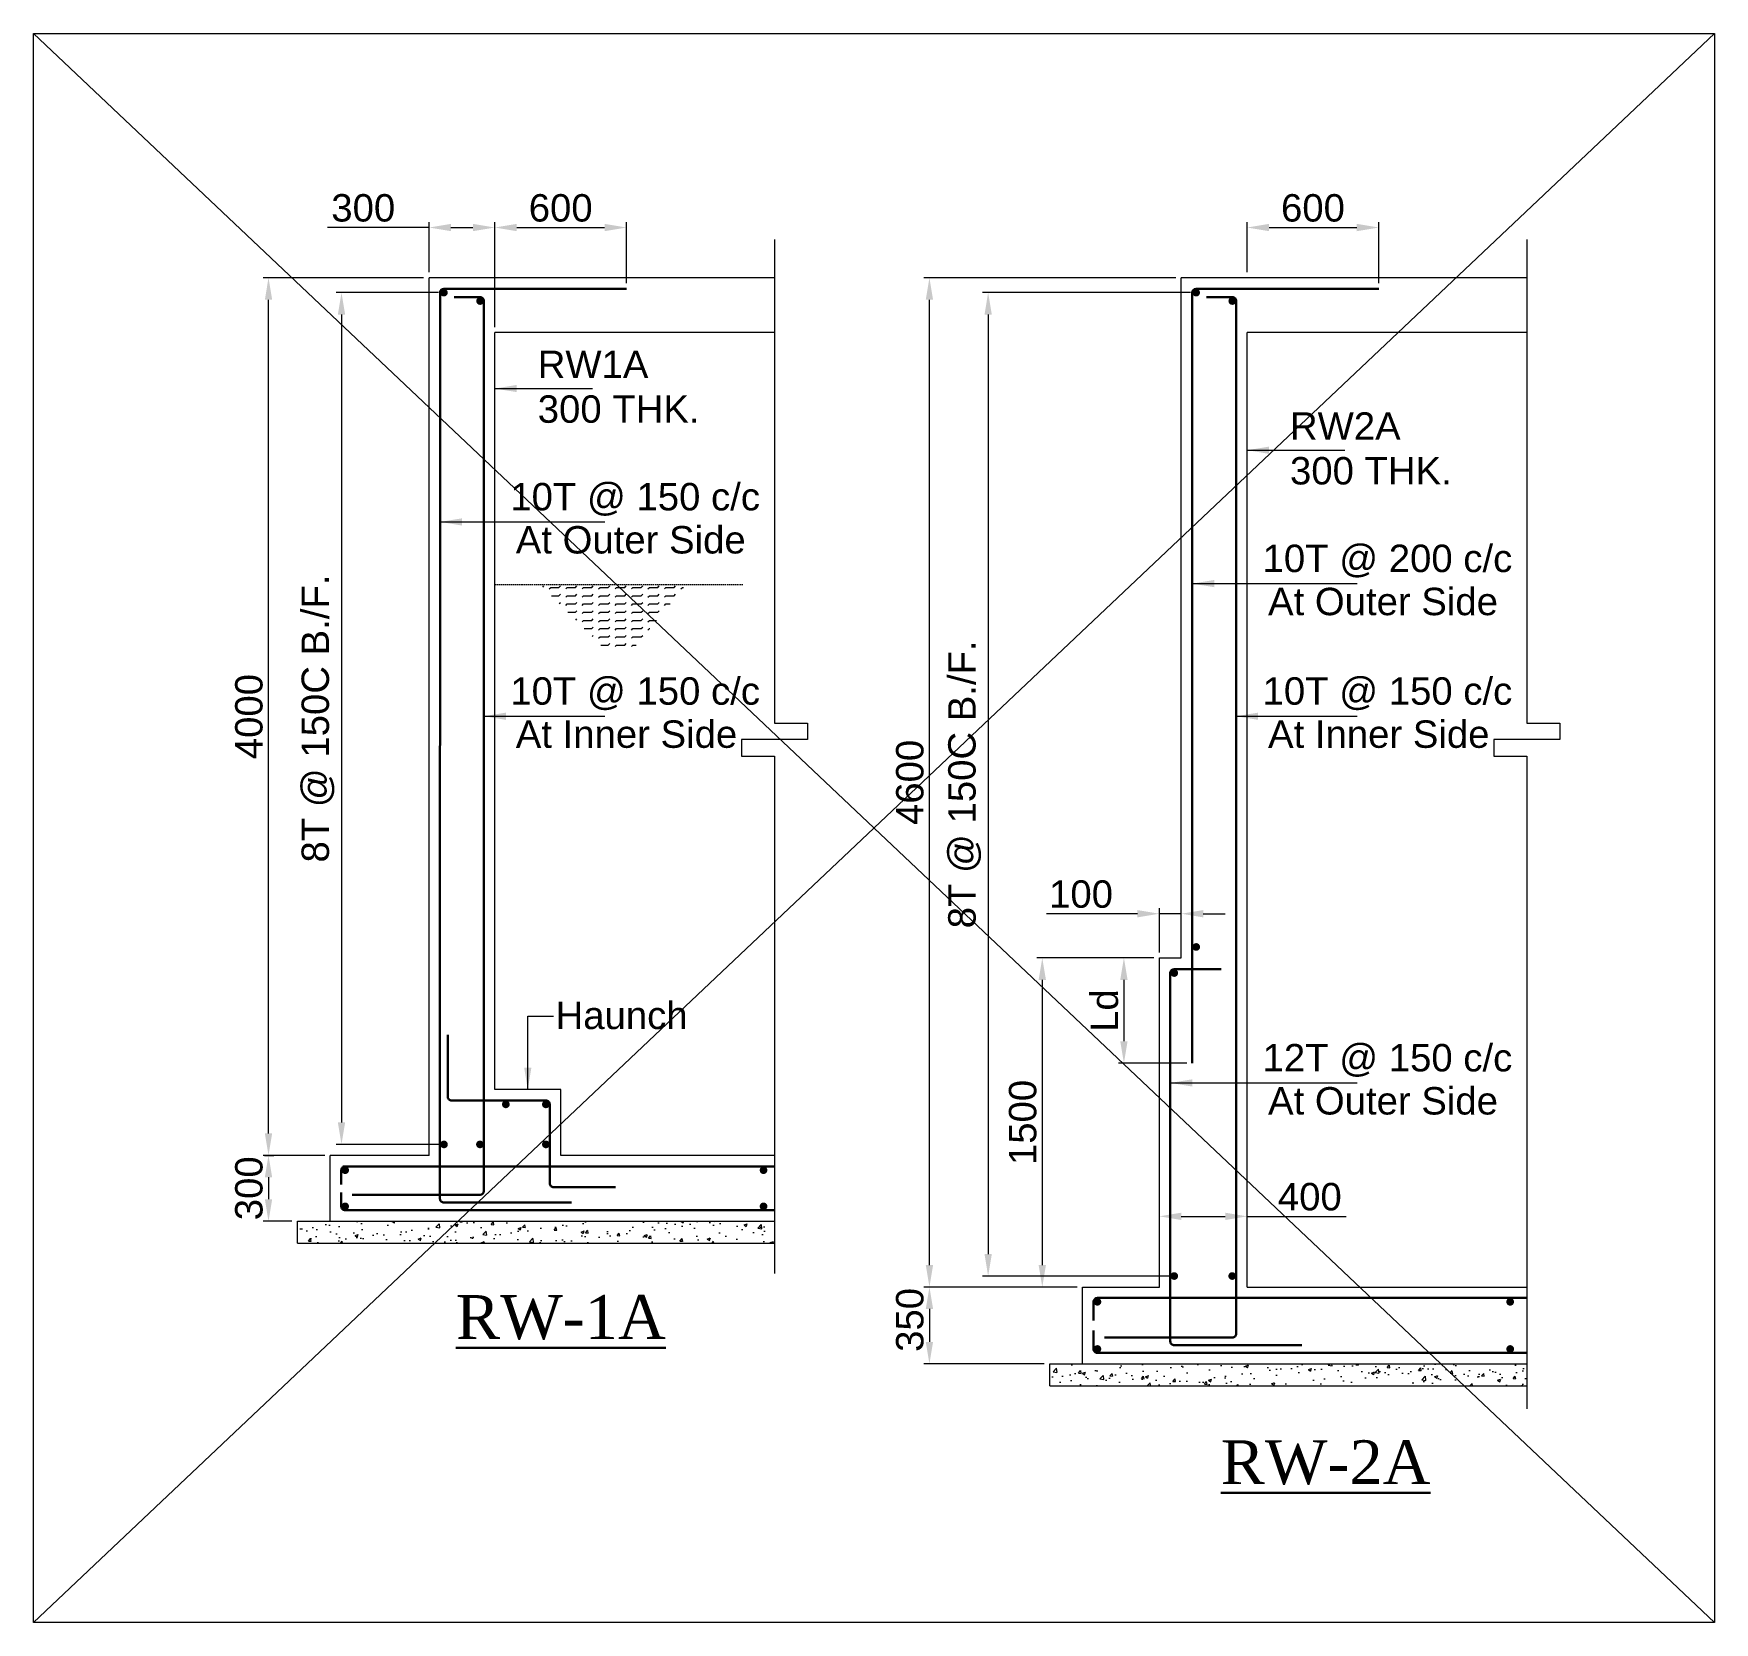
# Model space of a CAD drawing. Header units: millimetres. Extents: x 99112 to 332273, y 431815 to 552227.
# Drawn here: x 315855 to 323516, y 489533 to 496774 of the extents above; entities that cross this region are included whole.
import ezdxf

# ---------------------------------------------------------------- set-up
doc = ezdxf.new("R2010")
doc.units = ezdxf.units.MM
doc.header["$LTSCALE"] = 100
doc.header["$MEASUREMENT"] = 0
doc.linetypes.add('HIDDEN', pattern=[0.375, 0.25, -0.125])
for name, color, linetype, lineweight in [('CONCRETE', 7, 'Continuous', 20), ('DIM', 8, 'Continuous', 13), ('DONUT', 2, 'Continuous', 20), ('MAIN TEXT', 6, 'Continuous', 30), ('P.C.C HATCH', 8, 'Continuous', 20), ('REINF', 4, 'Continuous', 30), ('TEXT', 255, 'Continuous', 25), ('WATER LVL', 5, 'HIDDEN', 13)]:
    doc.layers.add(name, color=color, linetype=linetype, lineweight=lineweight)
doc.styles.add('ARIAL', font='arial.ttf')
doc.styles.add('TIMES NEW ROMAN', font='times.ttf', dxfattribs={"width": 0.8, "height": 12})
doc.dimstyles.new('50', dxfattribs={"dimscale": 50, "dimtxt": 2.5, "dimasz": 2, "dimexe": 0.5, "dimexo": 0.5, "dimgap": 0.5, "dimtad": 1, "dimdec": 0, "dimzin": 3, "dimdsep": 46, "dimtxsty": 'ARIAL', "dimcen": 0, "dimdle": 1, "dimclrd": 256, "dimclre": 256, "dimclrt": 7, "dimadec": 0, "dimazin": 0, "dimtfac": 1, "dimtdec": 0, "dimtmove": 0, "dimatfit": 3, "dimfxl": 0, "dimtolj": 1, "dimtzin": 0, "dimlwd": -1, "dimlwe": -1, "dimarcsym": 0})

# ---------------------------------------------------------------- blocks, each defined once
blk = doc.blocks.new('*D518')
at = {"layer": 'DIM', "transparency": 16777216}
for p, q in [((317699.5, 495593.9), (317233, 495593.9)), ((317258, 495493.9), (317258, 491811.4)), ((317699.9, 491711.4), (317233, 491711.4))]:
    blk.add_line(p, q, dxfattribs=at)
for points in [[(317274.6, 495493.9), (317241.3, 495493.9), (317258, 495593.9)], [(317241.3, 491811.4), (317274.6, 491811.4), (317258, 491711.4)]]:
    blk.add_solid(points, dxfattribs=at)
at = {"layer": 'DIM', "color": 7, "transparency": 16777216, "insert": (317150.9, 493652.6), "char_height": 125, "attachment_point": 5, "rotation": 90, "style": 'ARIAL'}
blk.add_mtext('\\A1;8T @ 150C B./F.', dxfattribs=at)
blk = doc.blocks.new('*D519')
at = {"layer": 'DIM', "transparency": 16777216}
for p, q in [((316907, 491661.4), (316950.2, 491661.4)), ((316925.2, 491561.4), (316925.2, 491461.4)), ((317032, 491361.4), (316900.2, 491361.4))]:
    blk.add_line(p, q, dxfattribs=at)
for points in [[(316941.9, 491561.4), (316908.6, 491561.4), (316925.2, 491661.4)], [(316908.6, 491461.4), (316941.9, 491461.4), (316925.2, 491361.4)]]:
    blk.add_solid(points, dxfattribs=at)
at = {"layer": 'DIM', "color": 7, "transparency": 16777216, "insert": (316836.4, 491511.4), "char_height": 125, "attachment_point": 5, "rotation": 90, "style": 'ARIAL'}
blk.add_mtext('\\A1;{\\A1;300}', dxfattribs=at)
blk = doc.blocks.new('*D520')
at = {"layer": 'DIM', "transparency": 16777216}
for p, q in [((317632, 495661.4), (316900.2, 495661.4)), ((316925.2, 491761.4), (316925.2, 495561.4)), ((317182, 491661.4), (316900.2, 491661.4))]:
    blk.add_line(p, q, dxfattribs=at)
for points in [[(316941.9, 495561.4), (316908.6, 495561.4), (316925.2, 495661.4)], [(316908.6, 491761.4), (316941.9, 491761.4), (316925.2, 491661.4)]]:
    blk.add_solid(points, dxfattribs=at)
at = {"layer": 'DIM', "color": 7, "transparency": 16777216, "insert": (316836.4, 493661.4), "char_height": 125, "attachment_point": 5, "rotation": 90, "style": 'ARIAL'}
blk.add_mtext('\\A1;4000', dxfattribs=at)
blk = doc.blocks.new('*D540')
at = {"layer": 'DIM', "transparency": 16777216}
for p, q in [((317657, 495686.4), (317657, 495915.6)), ((317957, 495436.4), (317957, 495915.6)), ((317657, 495890.6), (317194.2, 495890.6)), ((317757, 495890.6), (317857, 495890.6))]:
    blk.add_line(p, q, dxfattribs=at)
for points in [[(317757, 495907.3), (317757, 495874), (317657, 495890.6)], [(317857, 495874), (317857, 495907.3), (317957, 495890.6)]]:
    blk.add_solid(points, dxfattribs=at)
at = {"layer": 'DIM', "color": 7, "transparency": 16777216, "insert": (317357.1, 495979.5), "char_height": 125, "attachment_point": 5, "style": 'ARIAL'}
blk.add_mtext('\\A1;300', dxfattribs=at)
blk = doc.blocks.new('*D521')
at = {"layer": 'DIM', "transparency": 16777216}
for p, q in [((317957, 495686.4), (317957, 495915.6)), ((318557, 495636.4), (318557, 495915.6)), ((318057, 495890.6), (318457, 495890.6))]:
    blk.add_line(p, q, dxfattribs=at)
for points in [[(318057, 495907.3), (318057, 495874), (317957, 495890.6)], [(318457, 495874), (318457, 495907.3), (318557, 495890.6)]]:
    blk.add_solid(points, dxfattribs=at)
at = {"layer": 'DIM', "color": 7, "transparency": 16777216, "insert": (318257, 495979.4), "char_height": 125, "attachment_point": 5, "style": 'ARIAL'}
blk.add_mtext('\\A1;600', dxfattribs=at)
blk = doc.blocks.new('*D522')
at = {"layer": 'DIM', "transparency": 16777216}
for p, q in [((321128.3, 495593.9), (320180.4, 495593.9)), ((320205.4, 495493.9), (320205.4, 491211.4)), ((321028.8, 491111.4), (320180.4, 491111.4))]:
    blk.add_line(p, q, dxfattribs=at)
for points in [[(320222.1, 495493.9), (320188.8, 495493.9), (320205.4, 495593.9)], [(320188.8, 491211.4), (320222.1, 491211.4), (320205.4, 491111.4)]]:
    blk.add_solid(points, dxfattribs=at)
at = {"layer": 'DIM', "color": 7, "transparency": 16777216, "insert": (320098.4, 493352.6), "char_height": 125, "attachment_point": 5, "rotation": 90, "style": 'ARIAL'}
blk.add_mtext('\\A1;8T @ 150C B./F.', dxfattribs=at)
blk = doc.blocks.new('*D523')
at = {"layer": 'DIM', "transparency": 16777216}
for p, q in [((320610.9, 491061.4), (319912.8, 491061.4)), ((319937.8, 490961.4), (319937.8, 490811.4)), ((320460.9, 490711.4), (319912.8, 490711.4))]:
    blk.add_line(p, q, dxfattribs=at)
for points in [[(319954.5, 490961.4), (319921.1, 490961.4), (319937.8, 491061.4)], [(319921.1, 490811.4), (319954.5, 490811.4), (319937.8, 490711.4)]]:
    blk.add_solid(points, dxfattribs=at)
at = {"layer": 'DIM', "color": 7, "transparency": 16777216, "insert": (319848.9, 490911.4), "char_height": 125, "attachment_point": 5, "rotation": 90, "style": 'ARIAL'}
blk.add_mtext('\\A1;350', dxfattribs=at)
blk = doc.blocks.new('*D524')
at = {"layer": 'DIM', "transparency": 16777216}
for p, q in [((321060.9, 495661.4), (319912.8, 495661.4)), ((319937.8, 491161.4), (319937.8, 495561.4)), ((320610.9, 491061.4), (319912.8, 491061.4))]:
    blk.add_line(p, q, dxfattribs=at)
for points in [[(319954.5, 495561.4), (319921.1, 495561.4), (319937.8, 495661.4)], [(319921.1, 491161.4), (319954.5, 491161.4), (319937.8, 491061.4)]]:
    blk.add_solid(points, dxfattribs=at)
at = {"layer": 'DIM', "color": 7, "transparency": 16777216, "insert": (319849, 493361.4), "char_height": 125, "attachment_point": 5, "rotation": 90, "style": 'ARIAL'}
blk.add_mtext('\\A1;4600', dxfattribs=at)
blk = doc.blocks.new('*D525')
at = {"layer": 'DIM', "transparency": 16777216}
for p, q in [((321385.9, 495686.4), (321385.9, 495915.6)), ((321985.9, 495636.4), (321985.9, 495915.6)), ((321485.9, 495890.6), (321885.9, 495890.6))]:
    blk.add_line(p, q, dxfattribs=at)
for points in [[(321485.9, 495907.3), (321485.9, 495874), (321385.9, 495890.6)], [(321885.9, 495874), (321885.9, 495907.3), (321985.9, 495890.6)]]:
    blk.add_solid(points, dxfattribs=at)
at = {"layer": 'DIM', "color": 7, "transparency": 16777216, "insert": (321685.9, 495979.4), "char_height": 125, "attachment_point": 5, "style": 'ARIAL'}
blk.add_mtext('\\A1;600', dxfattribs=at)
blk = doc.blocks.new('*D542')
at = {"layer": 'DIM', "transparency": 16777216}
for p, q in [((320885.9, 492762.8), (320471.9, 492762.8)), ((320985.9, 492586.4), (320985.9, 492787.8)), ((321085.9, 492762.8), (320985.9, 492762.8)), ((321085.9, 492586.4), (321085.9, 492787.8)), ((321185.9, 492762.8), (321285.9, 492762.8))]:
    blk.add_line(p, q, dxfattribs=at)
for points in [[(320885.9, 492746.2), (320885.9, 492779.5), (320985.9, 492762.8)], [(321185.9, 492779.5), (321185.9, 492746.2), (321085.9, 492762.8)]]:
    blk.add_solid(points, dxfattribs=at)
at = {"layer": 'DIM', "color": 7, "transparency": 16777216, "insert": (320628.9, 492851.6), "char_height": 125, "attachment_point": 5, "style": 'ARIAL'}
blk.add_mtext('\\A1;100', dxfattribs=at)
blk = doc.blocks.new('*D543')
at = {"layer": 'DIM', "transparency": 16777216}
for p, q in [((320960.9, 492561.4), (320427.2, 492561.4)), ((320452.2, 492461.4), (320452.2, 491161.4)), ((320610.9, 491061.4), (320427.2, 491061.4))]:
    blk.add_line(p, q, dxfattribs=at)
for points in [[(320468.9, 492461.4), (320435.5, 492461.4), (320452.2, 492561.4)], [(320435.5, 491161.4), (320468.9, 491161.4), (320452.2, 491061.4)]]:
    blk.add_solid(points, dxfattribs=at)
at = {"layer": 'DIM', "color": 7, "transparency": 16777216, "insert": (320363.4, 491811.4), "char_height": 125, "attachment_point": 5, "rotation": 90, "style": 'ARIAL'}
blk.add_mtext('\\A1;1500', dxfattribs=at)
blk = doc.blocks.new('*D526')
at = {"layer": 'P.C.C HATCH', "transparency": 16777216}
for p, q in [((320985.9, 491319.5), (320985.9, 491408.5)), ((321085.9, 491383.5), (321285.9, 491383.5)), ((321385.9, 491319.5), (321385.9, 491408.5)), ((321385.9, 491383.5), (321837, 491383.5))]:
    blk.add_line(p, q, dxfattribs=at)
for points in [[(321085.9, 491400.1), (321085.9, 491366.8), (320985.9, 491383.5)], [(321285.9, 491366.8), (321285.9, 491400.1), (321385.9, 491383.5)]]:
    blk.add_solid(points, dxfattribs=at)
at = {"layer": 'P.C.C HATCH', "color": 7, "transparency": 16777216, "insert": (321671.6, 491472.3), "char_height": 125, "attachment_point": 5, "style": 'ARIAL'}
blk.add_mtext('\\A1;400', dxfattribs=at)
blk = doc.blocks.new('*D877')
at = {"layer": 'DIM', "transparency": 16777216}
for p, q in [((320960.9, 492561.4), (320799.3, 492561.4)), ((320824.3, 492461.4), (320824.3, 492181.4)), ((321110.8, 492081.4), (320799.3, 492081.4))]:
    blk.add_line(p, q, dxfattribs=at)
for points in [[(320841, 492461.4), (320807.6, 492461.4), (320824.3, 492561.4)], [(320807.6, 492181.4), (320841, 492181.4), (320824.3, 492081.4)]]:
    blk.add_solid(points, dxfattribs=at)
at = {"layer": 'DIM', "color": 7, "transparency": 16777216, "insert": (320735.8, 492321.4), "char_height": 125, "attachment_point": 5, "rotation": 90, "style": 'ARIAL'}
blk.add_mtext('\\A1;Ld', dxfattribs=at)

msp = doc.modelspace()

# ---------------------------------------------------------------- hatches: boundary and pattern name
at = {"layer": 'P.C.C HATCH'}
h = msp.add_hatch(dxfattribs=at)
h.set_pattern_fill('AR-CONC', color=256, scale=20, style=0)
h.set_pattern_definition([(50, (18853.72, 22417.23), (143.452037, -12.550427), [15, -165]), (355, (18853.72, 22417.23), (-27.750267, 150.438427), [12, -132]), (100.4514, (18865.68, 22416.18), (115.701876, 137.88791), [12.748038, -140.228422]), (46.1842, (18853.72, 22457.23), (213.44821, -33.103803), [22.5, -247.5]), (96.6356, (18871.5, 22454.47), (186.93254, 194.823574), [19.12206, -210.3426]), (351.1842, (18853.72, 22457.23), (186.93239, 194.82372), [18, -198]), (21, (18873.72, 22447.23), (119.38141, -80.523778), [15, -165]), (326, (18873.72, 22447.23), (48.663066, 145.03001), [12, -132]), (71.4514, (18883.67, 22440.52), (168.044526, 64.5061), [12.748038, -140.228422]), (37.5, (18853.72, 22417.23), (2.431971, 66.578771), [0, -130.4, 0, -134, 0, -132.5]), (7.5, (18853.72, 22417.23), (52.6139075, 78.882342), [0, -76.4, 0, -127.4, 0, -50.5]), (327.5, (18809.12, 22417.23), (106.764487, -4.5109743), [0, -50, 0, -156, 0, -207]), (317.5, (18789.12, 22417.23), (116.637234, 20.020996), [0, -65, 0, -103.6, 0, -147])])
h.paths.add_polyline_path([(319231.6, 491261.4), (319231.6, 491361.4), (317057, 491361.4), (317057, 491261.4)])
h.paths.add_polyline_path([(316741.2, 491342.3), (316741.2, 491680.5), (316931.5, 491680.5), (316931.5, 491342.3)], flags=9)
h = msp.add_hatch(dxfattribs=at)
h.set_pattern_fill('AR-CONC', color=256, scale=20, style=0)
h.set_pattern_definition([(50, (18865.56, 22417.23), (143.452037, -12.550427), [15, -165]), (355, (18865.56, 22417.23), (-27.750267, 150.438427), [12, -132]), (100.4514, (18877.51, 22416.18), (115.701876, 137.88791), [12.748038, -140.228422]), (46.1842, (18865.56, 22457.23), (213.44821, -33.103803), [22.5, -247.5]), (96.6356, (18883.35, 22454.47), (186.93254, 194.823574), [19.12206, -210.3426]), (351.1842, (18865.56, 22457.23), (186.93239, 194.82372), [18, -198]), (21, (18885.56, 22447.23), (119.38141, -80.523778), [15, -165]), (326, (18885.56, 22447.23), (48.663066, 145.03001), [12, -132]), (71.4514, (18895.51, 22440.52), (168.044526, 64.5061), [12.748038, -140.228422]), (37.5, (18865.56, 22417.23), (2.431971, 66.578771), [0, -130.4, 0, -134, 0, -132.5]), (7.5, (18865.56, 22417.23), (52.6139075, 78.882342), [0, -76.4, 0, -127.4, 0, -50.5]), (327.5, (18820.96, 22417.23), (106.764487, -4.5109743), [0, -50, 0, -156, 0, -207]), (317.5, (18800.96, 22417.23), (116.637234, 20.020996), [0, -65, 0, -103.6, 0, -147])])
h.paths.add_polyline_path([(322660.5, 490611.4), (322660.5, 490711.4), (320485.9, 490711.4), (320485.9, 490611.4)])
h.paths.add_polyline_path([(319753.8, 490742.3), (319753.8, 491080.5), (319944, 491080.5), (319944, 490742.3)], flags=9)
at = {"layer": 'WATER LVL'}
h = msp.add_hatch(dxfattribs=at)
h.set_pattern_fill('FLEX', color=256, scale=150, style=0)
h.set_pattern_definition([(0, (62161.548, 0), (0, 37.5), [37.5, -37.5]), (45, (62199.048, 0), (2e-15, 37.5), [9.375, -34.2830087, 9.375, -53.0330086])])
h.paths.add_polyline_path([(318166, 494261.4), (318826.9, 494261.4), (318586.9, 493970.4), (318456.5, 493970.4)])

# ---------------------------------------------------------------- linework, layer by layer
at = {"layer": 'CONCRETE'}
for p, q in [((317657, 491661.4, 389.1), (317657, 495661.4, 389.1)), ((319231.6, 495661.4, 389.1), (317657, 495661.4, 389.1)), ((321085.9, 492561.4, 389.1), (321085.9, 495661.4, 389.1)), ((322660.5, 495661.4, 389.1), (321085.9, 495661.4, 389.1)), ((317957, 491961.4, 389.1), (317957, 495411.4, 389.1)), ((319231.6, 495411.4, 389.1), (317957, 495411.4, 389.1)), ((321385.9, 491061.4, 389.1), (321385.9, 495411.4, 389.1)), ((322660.5, 495411.4, 389.1), (321385.9, 495411.4, 389.1)), ((320985.9, 491061.4, 389.1), (320985.9, 492561.4, 389.1)), ((320985.9, 492561.4, 389.1), (321085.9, 492561.4, 389.1)), ((318257, 491961.4, 389.1), (317957, 491961.4, 389.1)), ((318257, 491661.4, 389.1), (318257, 491961.4, 389.1)), ((317207, 491361.4, 389.1), (317207, 491661.4, 389.1)), ((317657, 491661.4, 389.1), (317207, 491661.4, 389.1)), ((319231.6, 491661.4, 389.1), (318257, 491661.4, 389.1)), ((317057, 491361.4, 389.1), (319231.6, 491361.4, 389.1)), ((317057, 491261.4, 389.1), (317057, 491361.4, 389.1)), ((317057, 491261.4, 389.1), (319231.6, 491261.4, 389.1)), ((320635.9, 490711.4, 389.1), (320635.9, 491061.4, 389.1)), ((320635.9, 491061.4, 389.1), (320985.9, 491061.4, 389.1)), ((321385.9, 491061.4, 389.1), (322660.5, 491061.4, 389.1)), ((320485.9, 490611.4, 389.1), (320485.9, 490711.4, 389.1)), ((320485.9, 490711.4, 389.1), (322660.5, 490711.4, 389.1)), ((320485.9, 490611.4, 389.1), (322660.5, 490611.4, 389.1))]:
    msp.add_line(p, q, dxfattribs=at)
at = {"layer": 'CONCRETE', "color": 5, "lineweight": 9, "elevation": 389.1}
for points in [[(319231.6, 495835.6), (319231.6, 493631.5), (319381.6, 493631.5), (319381.6, 493556.5), (319081.6, 493556.5), (319081.6, 493481.5), (319231.6, 493481.5), (319231.6, 491123.6)], [(322660.5, 495835.6), (322660.5, 493631.5), (322810.5, 493631.5), (322810.5, 493556.5), (322510.5, 493556.5), (322510.5, 493481.5), (322660.5, 493481.5), (322660.5, 490506.8)]]:
    msp.add_lwpolyline(points, dxfattribs=at)
at = {"layer": 'DIM'}
for p, q in [((323515.7, 496774.5), (315854.6, 489532.7)), ((315854.6, 496774.5), (323515.7, 489532.7))]:
    msp.add_line(p, q, dxfattribs=at)
msp.add_lwpolyline([(315854.6, 496774.5), (323515.7, 496774.5), (323515.7, 489532.7), (315854.6, 489532.7)], close=True, dxfattribs=at)
at = {"layer": 'DONUT', "const_width": 17.5}
for points, elevation in [([(317733.3, 495593.9, -1), (317715.8, 495593.9, -1)], 401.4), ([(321162.1, 495593.9, -1), (321144.6, 495593.9, -1)], 401.4), ([(317898.5, 495555.6, -1), (317881, 495555.6, -1)], 401.4), ([(321327.1, 495555.6, -1), (321309.6, 495555.6, -1)], 401.4), ([(321162.5, 492611.4, -1), (321145, 492611.4, -1)], 401.4), ([(321062.5, 492492.5, -1), (321045, 492492.5, -1)], 401.4), ([(318015.8, 491893.9, -1), (317998.3, 491893.9, -1)], 389.1), ([(318198.3, 491893.9, -1), (318180.8, 491893.9, -1)], 389.1), ([(317733.7, 491711.4, -1), (317716.2, 491711.4, -1)], 401.4), ([(317880.3, 491711.4, 1), (317897.8, 491711.4, 1)], 401.4), ([(318198.3, 491711.4, -1), (318180.8, 491711.4, -1)], 389.1), ([(317283.3, 491593.9, -1), (317265.8, 491593.9, -1)], 401.4), ([(319190.4, 491593.9, -1), (319172.9, 491593.9, -1)], 389.1), ([(317283.3, 491428.9, -1), (317265.8, 491428.9, -1)], 401.4), ([(317283.3, 491428.9, -1), (317265.8, 491428.9, -1)], 401.4), ([(319190.4, 491428.9, -1), (319172.9, 491428.9, -1)], 389.1), ([(321062.5, 491111.4, -1), (321045, 491111.4, -1)], 401.4), ([(321309.1, 491111.4, 1), (321326.6, 491111.4, 1)], 413.7), ([(320712.2, 490993.9, -1), (320694.7, 490993.9, -1)], 389.1), ([(322593.7, 490993.9, -1), (322576.2, 490993.9, -1)], 389.1), ([(320712.2, 490778.9, -1), (320694.7, 490778.9, -1)], 401.4), ([(320712.2, 490778.9, -1), (320694.7, 490778.9, -1)], 401.4), ([(322593.7, 490778.9, -1), (322576.2, 490778.9, -1)], 401.4)]:
    msp.add_lwpolyline(points, format="xyb", close=True, dxfattribs=dict(at, elevation=elevation))
at = {"layer": 'REINF', "elevation": 389.1}
for points in [[(318557, 495611.4), (317724.5, 495611.4, 0.41419), (317707, 495593.9), (317706.9, 491463.9, 0.414237), (317724.4, 491446.4), (318307, 491446.4)], [(321985.9, 495611.4), (321153.3, 495611.4, 0.41419), (321135.8, 495593.9), (321135.8, 492081.4)], [(317772.1, 495573.1), (317889.7, 495573.1, -0.414238), (317907.2, 495555.6), (317906.9, 491498.9, -0.414194), (317889.4, 491481.4), (317306.8, 491481.4)], [(321201, 495573.1), (321318.3, 495573.1, -0.414238), (321335.8, 495555.6), (321335.8, 490848.9, -0.414214), (321318.3, 490831.4), (320735.6, 490831.4)], [(321267.8, 492510), (321053.3, 492510, 0.414208), (321035.8, 492492.5), (321035.8, 490813.9, 0.414219), (321053.3, 490796.4), (321635.8, 490796.4)], [(317742, 492211.4), (317742, 491928.9, 0.414214), (317759.5, 491911.4), (318189.5, 491911.4, -0.414214), (318207, 491893.9), (318207, 491533.9, 0.414214), (318224.5, 491516.4), (318507, 491516.4)], [(317257, 491529.1), (317257, 491593.9, -0.414214), (317274.5, 491611.4), (319231.6, 491611.4)], [(317257, 491492.3), (317257, 491428.9, 0.414214), (317274.5, 491411.4), (319231.6, 491411.4)], [(320685.9, 490908.4), (320685.9, 490993.9, -0.414214), (320703.4, 491011.4), (322660.5, 491011.4)], [(320685.9, 490863.1), (320685.9, 490778.9, 0.414214), (320703.4, 490761.4), (322660.5, 490761.4)]]:
    msp.add_lwpolyline(points, format="xyb", dxfattribs=at)
at = {"layer": 'WATER LVL', "ltscale": 0.25}
msp.add_line((319087, 494261.4, 389.1), (317957, 494261.4, 389.1), dxfattribs=at)

# ---------------------------------------------------------------- texts
at = {"layer": 'MAIN TEXT', "style": 'TIMES NEW ROMAN'}
for s, p in [('%%URW-1A', (317779.5, 490824.4, 388.2)), ('%%URW-2A', (321265.4, 490162.8, 388.2))]:
    msp.add_text(s, height=200, rotation=0.00358, dxfattribs=at).set_placement(p)
at = {"layer": 'TEXT', "style": 'ARIAL'}
for s, p in [('RW1A', (318152.5, 495204.3, 389.1)), ('300 THK.', (318152.5, 495000.6, 389.1)), ('RW2A', (321581.3, 494923.2, 389.1)), ('300 THK.', (321581.3, 494719.5, 389.1))]:
    msp.add_text(s, height=125, rotation=0, dxfattribs=at).set_placement(p)
for s, p in [('10T @ 150 c/c', (318027.4, 494601.3, 389.1)), ('At Outer Side', (318052.3, 494404.8, 389.1)), ('10T @ 200 c/c', (321456.3, 494320.1, 389.1)), ('At Outer Side', (321481.2, 494123.6, 389.1)), ('10T @ 150 c/c', (318027.4, 493715.5, 389.1)), ('10T @ 150 c/c', (321456.3, 493715.5, 389.1)), ('At Inner Side', (318052.3, 493519, 389.1)), ('At Inner Side', (321481.2, 493519, 389.1)), ('Haunch', (318233.7, 492237.1, 389.1)), ('12T @ 150 c/c', (321456.3, 492044.1, 389.1)), ('At Outer Side', (321481.2, 491847.6, 389.1))]:
    msp.add_text(s, height=125, dxfattribs=at).set_placement(p)

# ---------------------------------------------------------------- dimensions: what is measured, and where the dimension line sits
at = {"layer": 'DIM'}
dim = msp.add_linear_dim(base=(317957, 495890.6, 389.1), p1=(317657, 495661.4, 389.1), p2=(317957, 495411.4, 389.1), dimstyle='50', dxfattribs=at)
dim.commit()
dim.dimension.update_dxf_attribs({"geometry": '*D540', "text_midpoint": (317357.1, 495890.6, 389.1), "dimtype": 160})
for base, p1, p2, picture, middle in [((318557, 495890.6, 389.1), (317957, 495661.4, 389.1), (318557, 495611.4, 401.4), '*D521', (318257, 495979.4, 389.1)), ((321985.9, 495890.6, 389.1), (321385.9, 495661.4, 389.1), (321985.9, 495611.4, 401.4), '*D525', (321685.9, 495979.4, 389.1)), ((320985.9, 492762.8, 389.1), (321085.9, 492561.4, 389.1), (320985.9, 492561.4, 389.1), '*D542', (320628.9, 492851.6, 389.1))]:
    dim = msp.add_linear_dim(base=base, p1=p1, p2=p2, dimstyle='50', dxfattribs=at)
    dim.commit()
    dim.dimension.update_dxf_attribs({"geometry": picture, "text_midpoint": middle})
for base, p1, p2, text, picture, middle in [((316925.2, 495661.4, 389.1), (317207, 491661.4, 389.1), (317657, 495661.4, 389.1), '4000', '*D520', (316836.4, 493661.4, 389.1)), ((319937.8, 495661.4, 389.1), (320635.9, 491061.4, 389.1), (321085.9, 495661.4, 389.1), '4600', '*D524', (319849, 493361.4, 389.1)), ((317258, 491711.4, 401.4), (317724.5, 495593.9, 401.4), (317724.9, 491711.4, 401.4), '8T @ 150C B./F.', '*D518', (317150.9, 493652.6, 401.4)), ((320205.4, 491111.4, 401.4), (321153.3, 495593.9, 401.4), (321053.8, 491111.4, 401.4), '8T @ 150C B./F.', '*D522', (320098.4, 493352.6, 401.4)), ((320824.3, 492081.4), (320985.9, 492561.4, 389.1), (321135.8, 492081.4, 389.1), 'Ld', '*D877', (320735.8, 492321.4))]:
    dim = msp.add_linear_dim(base=base, p1=p1, p2=p2, angle=90, text=text, dimstyle='50', dxfattribs=at)
    dim.commit()
    dim.dimension.update_dxf_attribs({"geometry": picture, "text_midpoint": middle})
dim = msp.add_linear_dim(base=(320452.2, 491061.4, 389.1), p1=(320985.9, 492561.4, 389.1), p2=(320635.9, 491061.4, 389.1), angle=90, dimstyle='50', dxfattribs=at)
dim.commit()
dim.dimension.update_dxf_attribs({"geometry": '*D543', "text_midpoint": (320363.4, 491811.4, 389.1)})
for base, p1, p2, text, picture, middle in [((316925.2, 491361.4, 389.1), (316882, 491661.4, 389.1), (317057, 491361.4, 389.1), '{\\A1;300}', '*D519', (316925.2, 491511.4, 389.1)), ((319937.8, 490711.4, 389.1), (320635.9, 491061.4, 389.1), (320485.9, 490711.4, 389.1), '350', '*D523', (319937.8, 490911.4, 389.1))]:
    dim = msp.add_linear_dim(base=base, p1=p1, p2=p2, angle=90, text=text, dimstyle='50', dxfattribs=at)
    dim.commit()
    dim.dimension.update_dxf_attribs({"geometry": picture, "text_midpoint": middle, "dimtype": 160})
at = {"layer": 'P.C.C HATCH'}
dim = msp.add_linear_dim(base=(321385.9, 491383.5, 389.1), p1=(320985.9, 491294.5, 389.1), p2=(321385.9, 491294.5, 389.1), dimstyle='50', dxfattribs=at)
dim.commit()
dim.dimension.update_dxf_attribs({"geometry": '*D526', "text_midpoint": (321671.6, 491383.5, 389.1), "dimtype": 160})

# ---------------------------------------------------------------- leaders
at = {"layer": 'DIM'}
for points in [[(317957, 495156.7, 389.1), (318402, 495156.7, 389.1)], [(321385.9, 494875.6, 389.1), (321830.9, 494875.6, 389.1)], [(317707, 494548.7, 401.4), (318458.9, 494548.7, 401.4)], [(321135.9, 494267.6, 401.4), (321887.7, 494267.6, 401.4)], [(317907.1, 493663, 401.4), (318458.9, 493663, 401.4)], [(321335.9, 493663, 401.4), (321887.7, 493663, 401.4)], [(321035.8, 491991.6, 401.4), (321887.7, 491991.6, 401.4)]]:
    msp.add_leader(points, dimstyle='50', dxfattribs=at)
msp.add_leader([(318107, 491961.4, 389.1), (318107, 492296.6, 389.1), (318223.6, 492296.6, 389.1)], dimstyle='50', override={"dimgap": 0.5, "dimtad": 0}, dxfattribs=at)

doc.saveas('drawing.dxf')
